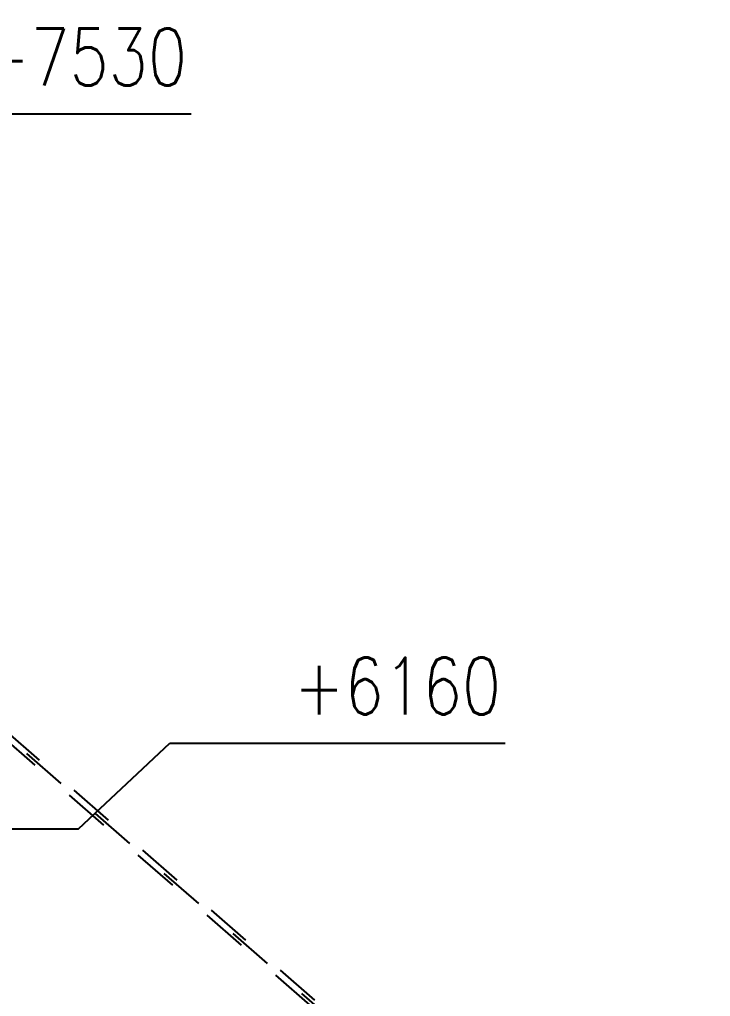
# Model space of a CAD drawing. Header units: millimetres. Extents: x -37020 to 35906, y -101 to 52234.
# Drawn here: x -50.118 to -48.604, y 399.594 to 401.736 of the extents above; entities that cross this region are included whole.
import ezdxf

# ---------------------------------------------------------------- set-up
doc = ezdxf.new("R2010")
doc.units = ezdxf.units.MM
doc.header["$PDMODE"] = 35
doc.header["$PDSIZE"] = 1
doc.linetypes.add('CENTER2', pattern=[28.575, 19.05, -3.175, 3.175, -3.175])
for name, color, linetype in [('0_EJES', 1, 'CENTER2'), ('GE-Cotas', 1, 'Continuous'), ('M0_EQUIPOS', 2, 'Continuous')]:
    doc.layers.add(name, color=color, linetype=linetype)
doc.styles.add('Romans', font='romans.shx', dxfattribs={"width": 0.8})
doc.dimstyles.new('COTAS GENERAL', dxfattribs={"dimscale": 0.1, "dimtxt": 2.5, "dimasz": 2.5, "dimexe": 1, "dimexo": 1, "dimgap": 1.25, "dimtad": 1, "dimzin": 1, "dimdsep": 46, "dimtxsty": 'Romans', "dimcen": 1, "dimclrd": 2, "dimclre": 1, "dimclrt": 3, "dimaunit": 1, "dimadec": 3, "dimazin": 0, "dimtfac": 1, "dimtix": 1, "dimtmove": 0, "dimatfit": 0, "dimfxl": 1, "dimtolj": 1, "dimarcsym": 0})

# ---------------------------------------------------------------- blocks, each defined once
blk = doc.blocks.new('*D315')
at = {"layer": 'Defpoints', "color": 0, "transparency": 16777216}
for p in [(-50.2767, 401.5286), (-50.9828, 401.3322), (-51.2936, 393.8021)]:
    blk.add_point(p, dxfattribs=at)
at = {"layer": 'GE-Cotas', "color": 1, "lineweight": -2, "transparency": 16777216}
for p, q in [((-50.6767, 401.3322), (-50.4767, 401.5286)), ((-50.4767, 401.5286), (-49.7421, 401.5286)), ((-50.9328, 401.3322), (-50.6767, 401.3322))]:
    blk.add_line(p, q, dxfattribs=at)
at = {"layer": 'GE-Cotas', "color": 3, "linetype": 'Continuous', "transparency": 16777216, "insert": (-49.9781, 401.6536), "char_height": 0.125, "attachment_point": 5, "style": 'Romans'}
blk.add_mtext('\\A1;+7530', dxfattribs=at)
blk = doc.blocks.new('*D318')
at = {"layer": 'Defpoints', "color": 0, "transparency": 16777216}
for p in [(-49.5884, 400.1496), (-50.9828, 399.9619), (-51.2936, 393.8021)]:
    blk.add_point(p, dxfattribs=at)
at = {"layer": 'GE-Cotas', "color": 1, "lineweight": -2, "transparency": 16777216}
for p, q in [((-49.9884, 399.9619), (-49.7884, 400.1496)), ((-49.7884, 400.1496), (-49.0539, 400.1496)), ((-50.9328, 399.9619), (-49.9884, 399.9619))]:
    blk.add_line(p, q, dxfattribs=at)
at = {"layer": 'GE-Cotas', "color": 3, "linetype": 'Continuous', "transparency": 16777216, "insert": (-49.2899, 400.2746), "char_height": 0.125, "attachment_point": 5, "style": 'Romans'}
blk.add_mtext('\\A1;+6160', dxfattribs=at)
blk = doc.blocks.new('RIENDA RA')
at = {"layer": '0_EJES'}
for p, q in [((8500, -7143), (315, 0)), ((8000.9, -6697.5), (958.8, -552)), ((7991, -6708.8), (949, -563.3))]:
    blk.add_line(p, q, dxfattribs=at)

msp = doc.modelspace()

# ---------------------------------------------------------------- block references
at = {"layer": 'M0_EQUIPOS', "xscale": 0.001, "yscale": 0.001, "zscale": 0.001}
msp.add_blockref('RIENDA RA', (-51.2936, 400.8922), dxfattribs=at)

# ---------------------------------------------------------------- dimensions: what is measured, and where the dimension line sits
at = {"layer": 'GE-Cotas'}
for feature_location, offset, picture, middle in [((-50.9828, 401.3322), (0.7062, 0.1964), '*D315', (-49.9781, 401.6536)), ((-50.9828, 399.9619), (1.3945, 0.1878), '*D318', (-49.2899, 400.2746))]:
    dim = msp.add_ordinate_dim(feature_location=feature_location, offset=offset, dtype=0, origin=(-51.2936, 393.8021), text='+<>', dimstyle='COTAS GENERAL', override={"dimscale": 0.05, "dimasz": 2, "dimdec": 0, "dimlfac": 1000, "dimdsep": 44}, dxfattribs=at)
    dim.commit()
    dim.dimension.update_dxf_attribs({"geometry": picture, "text_midpoint": middle})

doc.saveas('drawing.dxf')
